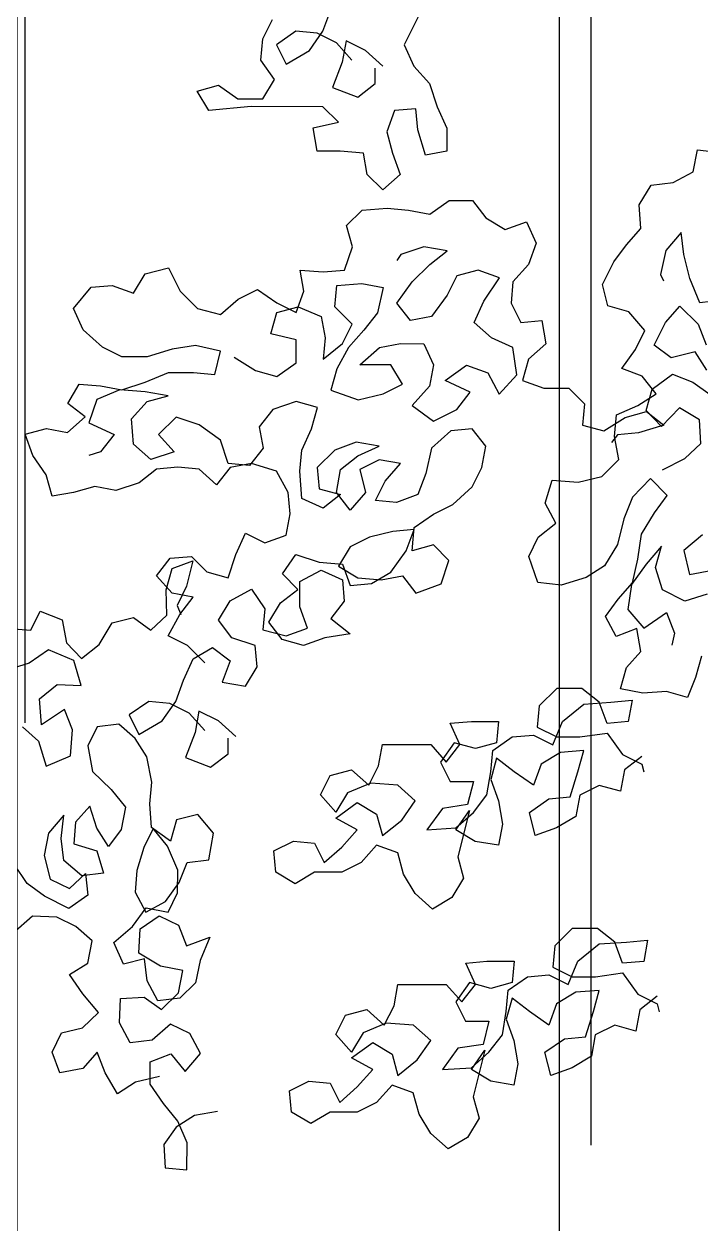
# Model space of a CAD drawing. Header units: millimetres. Extents: x -249630 to 95394, y -188036 to 109963.
# Drawn here: x -87515.3 to -87299.6, y 96300.8 to 96683.2 of the extents above; entities that cross this region are included whole.
import ezdxf

# ---------------------------------------------------------------- set-up
doc = ezdxf.new("R2010")
doc.units = ezdxf.units.MM
doc.layers.add('AHojas', color=86, linetype='Continuous')
doc.layers.add('Layer2', color=8, linetype='Continuous')

# ---------------------------------------------------------------- blocks, each defined once
blk = doc.blocks.new('Arbol_01')
at = {"layer": 'AHojas'}
for p, q in [((-0.60476, 1.8859), (-0.60063, 1.89722)), ((-0.5512, 1.89923), (-0.56152, 1.87865)), ((-0.63668, 1.88181), (-0.63152, 1.8921)), ((-0.61917, 1.88591), (-0.62947, 1.87871)), ((-0.60785, 1.88487), (-0.61917, 1.88591)), ((-0.61197, 1.87561), (-0.60476, 1.8859)), ((-0.59755, 1.87971), (-0.60785, 1.88487)), ((-0.63772, 1.87048), (-0.63668, 1.88181)), ((-0.62947, 1.87871), (-0.62434, 1.86841)), ((-0.58932, 1.87044), (-0.59755, 1.87971)), ((-0.5924, 1.88074), (-0.59447, 1.86941)), ((-0.58211, 1.87558), (-0.5924, 1.88074)), ((-0.56152, 1.87865), (-0.55638, 1.86732)), ((-0.62434, 1.86841), (-0.61197, 1.87561)), ((-0.57285, 1.86733), (-0.58211, 1.87558)), ((-0.63052, 1.86018), (-0.63772, 1.87048)), ((-0.59447, 1.86941), (-0.59963, 1.85603)), ((-0.57698, 1.85807), (-0.57697, 1.86631)), ((-0.55638, 1.86732), (-0.54815, 1.85804)), ((-0.63671, 1.84989), (-0.63052, 1.86018)), ((-0.58625, 1.85087), (-0.57698, 1.85807)), ((-0.54815, 1.85804), (-0.54404, 1.84568)), ((-0.67171, 1.85404), (-0.66038, 1.85712)), ((-0.66554, 1.84374), (-0.67171, 1.85404)), ((-0.66038, 1.85712), (-0.65009, 1.8499)), ((-0.59963, 1.85603), (-0.58625, 1.85087)), ((-0.64289, 1.84577), (-0.66554, 1.84374)), ((-0.65009, 1.8499), (-0.63671, 1.84989)), ((-0.60479, 1.84574), (-0.64289, 1.84577)), ((-0.59656, 1.8375), (-0.60479, 1.84574)), ((-0.54404, 1.84568), (-0.5389, 1.83435)), ((-0.5667, 1.84365), (-0.57082, 1.83232)), ((-0.55537, 1.84467), (-0.5667, 1.84365)), ((-0.55435, 1.83334), (-0.55537, 1.84467)), ((-0.60995, 1.83442), (-0.59656, 1.8375)), ((-0.6079, 1.82206), (-0.60995, 1.83442)), ((-0.55024, 1.81995), (-0.55435, 1.83334)), ((-0.5389, 1.83435), (-0.53891, 1.822)), ((-0.57082, 1.83232), (-0.56775, 1.82099)), ((-0.59555, 1.82205), (-0.6079, 1.82206)), ((-0.58319, 1.82101), (-0.59555, 1.82205)), ((-0.58114, 1.80968), (-0.58319, 1.82101)), ((-0.56775, 1.82099), (-0.56364, 1.80966)), ((-0.53891, 1.822), (-0.55024, 1.81995)), ((-0.40787, 1.81104), (-0.40555, 1.82287)), ((-0.40555, 1.82287), (-0.39319, 1.82142)), ((-0.57291, 1.80143), (-0.58114, 1.80968)), ((-0.56364, 1.80966), (-0.57291, 1.80143)), ((-0.41848, 1.80542), (-0.40787, 1.81104)), ((-0.43653, 1.79346), (-0.43014, 1.80404)), ((-0.43014, 1.80404), (-0.41848, 1.80542)), ((-0.54791, 1.78864), (-0.53761, 1.79583)), ((-0.53761, 1.79583), (-0.52525, 1.79582)), ((-0.52525, 1.79582), (-0.51805, 1.78655)), ((-0.59219, 1.7825), (-0.58395, 1.79073)), ((-0.58395, 1.79073), (-0.57056, 1.79175)), ((-0.57056, 1.79175), (-0.55924, 1.79071)), ((-0.55924, 1.79071), (-0.54791, 1.78864)), ((-0.43568, 1.78092), (-0.43653, 1.79346)), ((-0.58911, 1.77117), (-0.59219, 1.7825)), ((-0.51805, 1.78655), (-0.50776, 1.78036)), ((-0.50776, 1.78036), (-0.49643, 1.78447)), ((-0.49643, 1.78447), (-0.49129, 1.77314)), ((-0.4433, 1.77229), (-0.43568, 1.78092)), ((-0.41414, 1.77874), (-0.42229, 1.76923)), ((-0.41276, 1.76708), (-0.41414, 1.77874)), ((-0.59324, 1.75882), (-0.58911, 1.77117)), ((-0.55102, 1.77113), (-0.56338, 1.76703)), ((-0.53866, 1.76906), (-0.55102, 1.77113)), ((-0.54794, 1.76186), (-0.53866, 1.76906)), ((-0.49129, 1.77314), (-0.49542, 1.76182)), ((-0.45003, 1.76312), (-0.4433, 1.77229)), ((-0.42229, 1.76923), (-0.42515, 1.75652)), ((-0.56338, 1.76703), (-0.56544, 1.76394)), ((-0.45607, 1.75113), (-0.45003, 1.76312)), ((-0.40962, 1.75436), (-0.41276, 1.76708)), ((-0.70549, 1.74656), (-0.6993, 1.75685)), ((-0.6993, 1.75685), (-0.68694, 1.75993)), ((-0.68694, 1.75993), (-0.68078, 1.74757)), ((-0.61693, 1.75884), (-0.60457, 1.7578)), ((-0.61488, 1.74751), (-0.61693, 1.75884)), ((-0.60457, 1.7578), (-0.59324, 1.75882)), ((-0.55721, 1.75261), (-0.54794, 1.76186)), ((-0.5222, 1.75875), (-0.53353, 1.75567)), ((-0.51087, 1.75462), (-0.5222, 1.75875)), ((-0.49542, 1.76182), (-0.50367, 1.75256)), ((-0.42515, 1.75652), (-0.42357, 1.75316)), ((-0.73742, 1.73836), (-0.72814, 1.74967)), ((-0.72814, 1.74967), (-0.71681, 1.75069)), ((-0.71681, 1.75069), (-0.70549, 1.74656)), ((-0.59841, 1.73926), (-0.59737, 1.75058)), ((-0.59737, 1.75058), (-0.58398, 1.7516)), ((-0.58398, 1.7516), (-0.57266, 1.74953)), ((-0.57266, 1.74953), (-0.57576, 1.73615)), ((-0.56546, 1.74129), (-0.55721, 1.75261)), ((-0.53353, 1.75567), (-0.53868, 1.74538)), ((-0.51912, 1.74227), (-0.51087, 1.75462)), ((-0.50367, 1.75256), (-0.50471, 1.74123)), ((-0.45327, 1.73982), (-0.45607, 1.75113)), ((-0.40418, 1.74145), (-0.40962, 1.75436)), ((-0.68078, 1.74757), (-0.67152, 1.73829)), ((-0.65917, 1.73519), (-0.64989, 1.74342)), ((-0.64989, 1.74342), (-0.63959, 1.74856)), ((-0.63959, 1.74856), (-0.6293, 1.74135)), ((-0.61901, 1.73619), (-0.61488, 1.74751)), ((-0.53868, 1.74538), (-0.54693, 1.73406)), ((-0.73228, 1.72702), (-0.73742, 1.73836)), ((-0.67152, 1.73829), (-0.65917, 1.73519)), ((-0.6293, 1.74135), (-0.61901, 1.73619)), ((-0.6293, 1.7362), (-0.61798, 1.73928)), ((-0.61798, 1.73928), (-0.60562, 1.73412)), ((-0.58915, 1.72998), (-0.59841, 1.73926)), ((-0.55826, 1.73201), (-0.56546, 1.74129)), ((-0.52428, 1.73095), (-0.51912, 1.74227)), ((-0.50471, 1.74123), (-0.49957, 1.73093)), ((-0.44198, 1.73661), (-0.45327, 1.73982)), ((-0.42257, 1.73091), (-0.41495, 1.73954)), ((-0.41495, 1.73954), (-0.40509, 1.72998)), ((-0.39252, 1.74284), (-0.40418, 1.74145)), ((-0.6324, 1.72487), (-0.6293, 1.7362)), ((-0.60562, 1.73412), (-0.60357, 1.72279)), ((-0.57576, 1.73615), (-0.58298, 1.72689)), ((-0.54693, 1.73406), (-0.55826, 1.73201)), ((-0.51502, 1.72271), (-0.52428, 1.73095)), ((-0.49957, 1.73093), (-0.48824, 1.73195)), ((-0.48824, 1.73195), (-0.48619, 1.71959)), ((-0.43353, 1.7267), (-0.44198, 1.73661)), ((-0.42861, 1.71892), (-0.42257, 1.73091)), ((-0.72199, 1.71775), (-0.73228, 1.72702)), ((-0.61902, 1.72177), (-0.6324, 1.72487)), ((-0.59431, 1.71969), (-0.58915, 1.72998)), ((-0.58298, 1.72689), (-0.59122, 1.71763)), ((-0.4385, 1.71647), (-0.43353, 1.7267)), ((-0.40509, 1.72998), (-0.40088, 1.71902)), ((-0.7117, 1.71259), (-0.72199, 1.71775)), ((-0.67257, 1.71873), (-0.68492, 1.71668)), ((-0.65918, 1.71563), (-0.67257, 1.71873)), ((-0.61903, 1.70942), (-0.61902, 1.72177)), ((-0.60357, 1.72279), (-0.60461, 1.71146)), ((-0.60461, 1.71146), (-0.59431, 1.71969)), ((-0.59122, 1.71763), (-0.59741, 1.70631)), ((-0.58505, 1.70835), (-0.57475, 1.71761)), ((-0.57475, 1.71761), (-0.56342, 1.71966)), ((-0.56342, 1.71966), (-0.55106, 1.71965)), ((-0.55106, 1.71965), (-0.54593, 1.70832)), ((-0.5037, 1.71755), (-0.51502, 1.72271)), ((-0.50165, 1.70313), (-0.5037, 1.71755)), ((-0.48619, 1.71959), (-0.49547, 1.71136)), ((-0.41944, 1.71218), (-0.42861, 1.71892)), ((-0.69831, 1.71258), (-0.7117, 1.71259)), ((-0.68492, 1.71668), (-0.69831, 1.71258)), ((-0.66228, 1.70328), (-0.65918, 1.71563)), ((-0.65198, 1.71253), (-0.64066, 1.70532)), ((-0.49547, 1.71136), (-0.49857, 1.70004)), ((-0.44577, 1.70643), (-0.4385, 1.71647)), ((-0.40672, 1.71533), (-0.41944, 1.71218)), ((-0.40056, 1.7056), (-0.40672, 1.71533)), ((-0.64066, 1.70532), (-0.62934, 1.70222)), ((-0.62934, 1.70222), (-0.61903, 1.70942)), ((-0.59741, 1.70631), (-0.60051, 1.69498)), ((-0.56858, 1.70834), (-0.58505, 1.70835)), ((-0.56241, 1.69804), (-0.56858, 1.70834)), ((-0.54593, 1.70832), (-0.548, 1.69699)), ((-0.53976, 1.70008), (-0.52842, 1.7083)), ((-0.52842, 1.7083), (-0.5171, 1.70417)), ((-0.43501, 1.70233), (-0.44577, 1.70643)), ((-0.71172, 1.69508), (-0.69936, 1.69919)), ((-0.69936, 1.69919), (-0.687, 1.70433)), ((-0.687, 1.70433), (-0.67361, 1.70432)), ((-0.67361, 1.70432), (-0.66228, 1.70328)), ((-0.52638, 1.69389), (-0.53976, 1.70008)), ((-0.5171, 1.70417), (-0.51093, 1.69284)), ((-0.51093, 1.69284), (-0.50165, 1.70313)), ((-0.49857, 1.70004), (-0.48725, 1.69591)), ((-0.42744, 1.69296), (-0.43501, 1.70233)), ((-0.42955, 1.69543), (-0.41876, 1.70335)), ((-0.41876, 1.70335), (-0.408, 1.69926)), ((-0.408, 1.69926), (-0.39883, 1.69253)), ((-0.74055, 1.6879), (-0.73437, 1.69819)), ((-0.73437, 1.69819), (-0.72304, 1.69715)), ((-0.71275, 1.69509), (-0.72511, 1.68995)), ((-0.72304, 1.69715), (-0.71172, 1.69508)), ((-0.69936, 1.69404), (-0.71275, 1.69509)), ((-0.68701, 1.69197), (-0.69936, 1.69404)), ((-0.69834, 1.68889), (-0.68701, 1.69197)), ((-0.60051, 1.69498), (-0.5861, 1.68982)), ((-0.5861, 1.68982), (-0.57271, 1.6929)), ((-0.57271, 1.6929), (-0.56241, 1.69804)), ((-0.548, 1.69699), (-0.55727, 1.68671)), ((-0.53359, 1.68463), (-0.52638, 1.69389)), ((-0.48725, 1.69591), (-0.47386, 1.6959)), ((-0.47386, 1.6959), (-0.46563, 1.68765)), ((-0.43717, 1.6868), (-0.42744, 1.69296)), ((-0.43276, 1.68414), (-0.42955, 1.69543)), ((-0.73129, 1.68069), (-0.74055, 1.6879)), ((-0.72511, 1.68995), (-0.72924, 1.6776)), ((-0.70658, 1.67964), (-0.69834, 1.68889)), ((-0.61905, 1.68882), (-0.63141, 1.68471)), ((-0.60773, 1.68572), (-0.61905, 1.68882)), ((-0.61083, 1.6744), (-0.60773, 1.68572)), ((-0.55727, 1.68671), (-0.54595, 1.67846)), ((-0.46563, 1.68765), (-0.46667, 1.67633)), ((-0.44866, 1.68171), (-0.43717, 1.6868)), ((-0.74057, 1.67246), (-0.73129, 1.68069)), ((-0.70556, 1.66625), (-0.70658, 1.67964)), ((-0.6829, 1.68064), (-0.69217, 1.67138)), ((-0.67055, 1.67651), (-0.6829, 1.68064)), ((-0.63141, 1.68471), (-0.63863, 1.67545)), ((-0.54595, 1.67846), (-0.53359, 1.68463)), ((-0.45535, 1.67323), (-0.44401, 1.68042)), ((-0.44957, 1.67023), (-0.44866, 1.68171)), ((-0.44401, 1.68042), (-0.43268, 1.6835)), ((-0.42466, 1.67564), (-0.43276, 1.68414)), ((-0.43268, 1.6835), (-0.42342, 1.67629)), ((-0.4151, 1.68551), (-0.42466, 1.67564)), ((-0.40452, 1.67912), (-0.4151, 1.68551)), ((-0.76322, 1.67145), (-0.75189, 1.67453)), ((-0.75189, 1.67453), (-0.74057, 1.67246)), ((-0.72924, 1.6776), (-0.71586, 1.67141)), ((-0.65923, 1.66827), (-0.67055, 1.67651)), ((-0.63863, 1.67545), (-0.63658, 1.66413)), ((-0.61599, 1.66308), (-0.61083, 1.6744)), ((-0.53669, 1.6733), (-0.547, 1.66404)), ((-0.52536, 1.67432), (-0.53669, 1.6733)), ((-0.51816, 1.66505), (-0.52536, 1.67432)), ((-0.46667, 1.67633), (-0.45535, 1.67323)), ((-0.42342, 1.67629), (-0.43681, 1.67218)), ((-0.40367, 1.66658), (-0.40452, 1.67912)), ((-0.75911, 1.66012), (-0.76322, 1.67145)), ((-0.71586, 1.67141), (-0.72307, 1.66215)), ((-0.69217, 1.67138), (-0.68395, 1.66211)), ((-0.65512, 1.65591), (-0.65923, 1.66827)), ((-0.58715, 1.66717), (-0.59848, 1.66306)), ((-0.5748, 1.6651), (-0.58715, 1.66717)), ((-0.44814, 1.67116), (-0.45123, 1.66705)), ((-0.44731, 1.65804), (-0.44957, 1.67023)), ((-0.43681, 1.67218), (-0.44814, 1.67116)), ((-0.41217, 1.65848), (-0.40367, 1.66658)), ((-0.75192, 1.64982), (-0.75911, 1.66012)), ((-0.72307, 1.66215), (-0.72925, 1.66009)), ((-0.69631, 1.658), (-0.70556, 1.66625)), ((-0.68395, 1.66211), (-0.69631, 1.658)), ((-0.63658, 1.66413), (-0.64379, 1.65487)), ((-0.61703, 1.65175), (-0.61599, 1.66308)), ((-0.59848, 1.66306), (-0.60776, 1.6538)), ((-0.58613, 1.65996), (-0.5748, 1.6651)), ((-0.547, 1.66404), (-0.5501, 1.65066)), ((-0.52023, 1.65372), (-0.51816, 1.66505)), ((-0.68189, 1.65387), (-0.69322, 1.65285)), ((-0.67057, 1.65283), (-0.68189, 1.65387)), ((-0.65409, 1.65385), (-0.66131, 1.64458)), ((-0.64379, 1.65487), (-0.65512, 1.65591)), ((-0.64276, 1.65589), (-0.65409, 1.65385)), ((-0.62938, 1.65176), (-0.64276, 1.65589)), ((-0.60776, 1.6538), (-0.60674, 1.64248)), ((-0.5954, 1.65276), (-0.58613, 1.65996)), ((-0.5748, 1.65789), (-0.5851, 1.65275)), ((-0.56348, 1.65582), (-0.5748, 1.65789)), ((-0.57172, 1.64656), (-0.56348, 1.65582)), ((-0.52539, 1.64343), (-0.52023, 1.65372)), ((-0.45634, 1.64906), (-0.44731, 1.65804)), ((-0.42419, 1.65251), (-0.41217, 1.65848)), ((-0.74884, 1.63849), (-0.75192, 1.64982)), ((-0.69322, 1.65285), (-0.70249, 1.64565)), ((-0.66131, 1.64458), (-0.67057, 1.65283)), ((-0.62321, 1.64043), (-0.62938, 1.65176)), ((-0.61601, 1.63734), (-0.61703, 1.65175)), ((-0.59747, 1.64041), (-0.5954, 1.65276)), ((-0.5851, 1.65275), (-0.58203, 1.64039)), ((-0.5501, 1.65066), (-0.55423, 1.63934)), ((-0.46906, 1.64592), (-0.45634, 1.64906)), ((-0.43056, 1.64793), (-0.44013, 1.63807)), ((-0.42158, 1.6389), (-0.43056, 1.64793)), ((-0.72618, 1.64361), (-0.73751, 1.64054)), ((-0.71485, 1.64154), (-0.72618, 1.64361)), ((-0.70249, 1.64565), (-0.71485, 1.64154)), ((-0.60674, 1.64248), (-0.59541, 1.63938)), ((-0.57688, 1.63627), (-0.57172, 1.64656)), ((-0.5357, 1.63417), (-0.52539, 1.64343)), ((-0.48658, 1.63484), (-0.48284, 1.64701)), ((-0.48284, 1.64701), (-0.46906, 1.64592)), ((-0.73751, 1.64054), (-0.74884, 1.63849)), ((-0.62219, 1.6291), (-0.62321, 1.64043)), ((-0.60469, 1.63218), (-0.61601, 1.63734)), ((-0.59541, 1.63938), (-0.60469, 1.63218)), ((-0.59027, 1.63113), (-0.59747, 1.64041)), ((-0.58203, 1.64039), (-0.59027, 1.63113)), ((-0.56556, 1.63523), (-0.57688, 1.63627)), ((-0.55423, 1.63934), (-0.56556, 1.63523)), ((-0.48095, 1.62423), (-0.48658, 1.63484)), ((-0.44013, 1.63807), (-0.44475, 1.62643)), ((-0.42832, 1.62974), (-0.42158, 1.6389)), ((-0.62426, 1.61778), (-0.62219, 1.6291)), ((-0.5563, 1.62184), (-0.546, 1.62903)), ((-0.546, 1.62903), (-0.5357, 1.63417)), ((-0.43523, 1.61828), (-0.42832, 1.62974)), ((-0.55734, 1.60948), (-0.5563, 1.62184)), ((-0.49033, 1.61666), (-0.48095, 1.62423)), ((-0.44475, 1.62643), (-0.44814, 1.61284)), ((-0.65105, 1.60751), (-0.64589, 1.61883)), ((-0.64589, 1.61883), (-0.63559, 1.61367)), ((-0.63559, 1.61367), (-0.62426, 1.61778)), ((-0.57999, 1.61671), (-0.59029, 1.61157)), ((-0.56763, 1.61979), (-0.57999, 1.61671)), ((-0.5563, 1.62081), (-0.56763, 1.61979)), ((-0.56043, 1.60948), (-0.5563, 1.62081)), ((-0.49531, 1.60643), (-0.49033, 1.61666)), ((-0.43721, 1.60504), (-0.43523, 1.61828)), ((-0.40292, 1.61802), (-0.41283, 1.60957)), ((-0.59029, 1.61157), (-0.59648, 1.60128)), ((-0.56868, 1.59816), (-0.56043, 1.60948)), ((-0.54601, 1.61256), (-0.55734, 1.60948)), ((-0.53778, 1.60431), (-0.54601, 1.61256)), ((-0.44814, 1.61284), (-0.45506, 1.60138)), ((-0.42466, 1.61189), (-0.4328, 1.60238)), ((-0.42786, 1.6006), (-0.42466, 1.61189)), ((-0.41283, 1.60957), (-0.40969, 1.59684)), ((-0.69327, 1.59622), (-0.68606, 1.60548)), ((-0.68606, 1.60548), (-0.67473, 1.6065)), ((-0.68495, 1.59998), (-0.67399, 1.60419)), ((-0.67399, 1.60419), (-0.67738, 1.5906)), ((-0.67473, 1.6065), (-0.6665, 1.59825)), ((-0.65518, 1.59515), (-0.65105, 1.60751)), ((-0.62634, 1.59719), (-0.61913, 1.60748)), ((-0.61913, 1.60748), (-0.60677, 1.60335)), ((-0.60677, 1.60335), (-0.59442, 1.60231)), ((-0.54191, 1.59196), (-0.53778, 1.60431)), ((-0.4904, 1.59265), (-0.49531, 1.60643)), ((-0.44007, 1.59233), (-0.43721, 1.60504)), ((-0.68504, 1.58694), (-0.69327, 1.59622)), ((-0.68816, 1.58868), (-0.68495, 1.59998)), ((-0.6665, 1.59825), (-0.65518, 1.59515)), ((-0.61811, 1.58894), (-0.62634, 1.59719)), ((-0.61708, 1.59306), (-0.60575, 1.59923)), ((-0.60575, 1.59923), (-0.59443, 1.59407)), ((-0.59648, 1.60128), (-0.58619, 1.59509)), ((-0.59442, 1.60231), (-0.59031, 1.59098)), ((-0.57898, 1.592), (-0.56868, 1.59816)), ((-0.45506, 1.60138), (-0.46479, 1.59523)), ((-0.4328, 1.60238), (-0.4406, 1.59145)), ((-0.42419, 1.58876), (-0.42786, 1.6006)), ((-0.40969, 1.59684), (-0.3975, 1.59911)), ((-0.67738, 1.5906), (-0.68235, 1.58037)), ((-0.61709, 1.57967), (-0.61708, 1.59306)), ((-0.59443, 1.59407), (-0.59341, 1.58274)), ((-0.59031, 1.59098), (-0.57898, 1.592)), ((-0.58619, 1.59509), (-0.57383, 1.59405)), ((-0.57383, 1.59405), (-0.5625, 1.5961)), ((-0.5625, 1.5961), (-0.5553, 1.58683)), ((-0.5553, 1.58683), (-0.54191, 1.59196)), ((-0.47804, 1.5912), (-0.4904, 1.59265)), ((-0.46479, 1.59523), (-0.47804, 1.5912)), ((-0.44769, 1.5837), (-0.44007, 1.59233)), ((-0.4406, 1.59145), (-0.44258, 1.57821)), ((-0.68784, 1.57526), (-0.68816, 1.58868)), ((-0.67372, 1.58487), (-0.68504, 1.58694)), ((-0.68094, 1.57561), (-0.67372, 1.58487)), ((-0.65416, 1.5828), (-0.64282, 1.58896)), ((-0.64282, 1.58896), (-0.63563, 1.57866)), ((-0.62739, 1.58174), (-0.61811, 1.58894)), ((-0.45442, 1.57454), (-0.44769, 1.5837)), ((-0.4122, 1.58272), (-0.42419, 1.58876)), ((-0.40036, 1.5864), (-0.4122, 1.58272)), ((-0.76009, 1.56716), (-0.75511, 1.57739)), ((-0.75511, 1.57739), (-0.74347, 1.57276)), ((-0.68235, 1.58037), (-0.68042, 1.5756)), ((-0.66034, 1.57251), (-0.65416, 1.5828)), ((-0.63563, 1.57866), (-0.63667, 1.56734)), ((-0.63357, 1.57145), (-0.62739, 1.58174)), ((-0.61298, 1.56834), (-0.61709, 1.57967)), ((-0.59341, 1.58274), (-0.60062, 1.57348)), ((-0.44258, 1.57821), (-0.43413, 1.5683)), ((-0.74347, 1.57276), (-0.74121, 1.56057)), ((-0.72373, 1.55964), (-0.71681, 1.5711)), ((-0.71681, 1.5711), (-0.7055, 1.5739)), ((-0.7055, 1.5739), (-0.69634, 1.56716)), ((-0.69634, 1.56716), (-0.68784, 1.57526)), ((-0.68712, 1.56429), (-0.68094, 1.57561)), ((-0.65315, 1.56323), (-0.66034, 1.57251)), ((-0.62637, 1.56218), (-0.63357, 1.57145)), ((-0.60062, 1.57348), (-0.59033, 1.56523)), ((-0.4488, 1.56393), (-0.45442, 1.57454)), ((-0.43413, 1.5683), (-0.42193, 1.57657)), ((-0.42193, 1.57657), (-0.41772, 1.56561)), ((-0.77156, 1.56807), (-0.76009, 1.56716)), ((-0.67683, 1.55914), (-0.68712, 1.56429)), ((-0.63667, 1.56734), (-0.62431, 1.56424)), ((-0.62431, 1.56424), (-0.61298, 1.56834)), ((-0.59033, 1.56523), (-0.60372, 1.56319)), ((-0.43784, 1.56813), (-0.4488, 1.56393)), ((-0.43558, 1.55594), (-0.43784, 1.56813)), ((-0.41772, 1.56561), (-0.41915, 1.55925)), ((-0.74121, 1.56057), (-0.73311, 1.55208)), ((-0.73311, 1.55208), (-0.72373, 1.55964)), ((-0.66757, 1.54986), (-0.67683, 1.55914)), ((-0.67375, 1.55192), (-0.66345, 1.55809)), ((-0.66345, 1.55809), (-0.65419, 1.55088)), ((-0.64079, 1.5591), (-0.65315, 1.56323)), ((-0.63977, 1.54777), (-0.64079, 1.5591)), ((-0.61505, 1.55908), (-0.62637, 1.56218)), ((-0.60372, 1.56319), (-0.61505, 1.55908)), ((-0.75076, 1.55671), (-0.76102, 1.54968)), ((-0.73735, 1.55103), (-0.75076, 1.55671)), ((-0.67891, 1.5406), (-0.67375, 1.55192)), ((-0.44319, 1.54731), (-0.43558, 1.55594)), ((-0.40345, 1.55339), (-0.40665, 1.54209)), ((-0.76102, 1.54968), (-0.77286, 1.546)), ((-0.73332, 1.53777), (-0.73735, 1.55103)), ((-0.65419, 1.55088), (-0.65832, 1.53955)), ((-0.64596, 1.53748), (-0.63977, 1.54777)), ((-0.4464, 1.53602), (-0.44319, 1.54731)), ((-0.68304, 1.52928), (-0.67891, 1.5406)), ((-0.65832, 1.53955), (-0.64596, 1.53748)), ((-0.40665, 1.54209), (-0.41075, 1.53133)), ((-0.75559, 1.53077), (-0.74621, 1.53834)), ((-0.74621, 1.53834), (-0.73332, 1.53777)), ((-0.48039, 1.53614), (-0.48967, 1.52688)), ((-0.46701, 1.53613), (-0.48039, 1.53614)), ((-0.45775, 1.52891), (-0.46701, 1.53613)), ((-0.43458, 1.53369), (-0.4464, 1.53602)), ((-0.42204, 1.53454), (-0.43458, 1.53369)), ((-0.41075, 1.53133), (-0.42204, 1.53454)), ((-0.7544, 1.51681), (-0.75559, 1.53077)), ((-0.69745, 1.52929), (-0.70776, 1.5221)), ((-0.68613, 1.52825), (-0.69745, 1.52929)), ((-0.69025, 1.51899), (-0.68304, 1.52928)), ((-0.67584, 1.5231), (-0.68613, 1.52825)), ((-0.48967, 1.52688), (-0.49071, 1.51556)), ((-0.47732, 1.51863), (-0.46599, 1.52789)), ((-0.46599, 1.52789), (-0.45157, 1.52891)), ((-0.45364, 1.51758), (-0.45775, 1.52891)), ((-0.45157, 1.52891), (-0.44024, 1.52993)), ((-0.44024, 1.52993), (-0.44231, 1.5186)), ((-0.74219, 1.52508), (-0.7544, 1.51681)), ((-0.73798, 1.51412), (-0.74219, 1.52508)), ((-0.70776, 1.5221), (-0.70262, 1.51179)), ((-0.66761, 1.51382), (-0.67584, 1.5231)), ((-0.67069, 1.52412), (-0.67276, 1.5128)), ((-0.66039, 1.51896), (-0.67069, 1.52412)), ((-0.76464, 1.51578), (-0.75601, 1.50817)), ((-0.73908, 1.50035), (-0.73798, 1.51412)), ((-0.72491, 1.51585), (-0.72988, 1.50562)), ((-0.71325, 1.51723), (-0.72491, 1.51585)), ((-0.70462, 1.50962), (-0.71325, 1.51723)), ((-0.70262, 1.51179), (-0.69025, 1.51899)), ((-0.65113, 1.51072), (-0.66039, 1.51896)), ((-0.53704, 1.51766), (-0.52572, 1.51868)), ((-0.5319, 1.50633), (-0.53704, 1.51766)), ((-0.52572, 1.51868), (-0.5113, 1.51866)), ((-0.5113, 1.51866), (-0.51234, 1.50734)), ((-0.49071, 1.51556), (-0.48042, 1.5104)), ((-0.48248, 1.50628), (-0.47732, 1.51863)), ((-0.44231, 1.5186), (-0.45364, 1.51758)), ((-0.75601, 1.50817), (-0.75198, 1.49491)), ((-0.69846, 1.49989), (-0.70462, 1.50962)), ((-0.67276, 1.5128), (-0.67792, 1.49941)), ((-0.65526, 1.50145), (-0.65525, 1.50969)), ((-0.53499, 1.50736), (-0.54221, 1.49707)), ((-0.52367, 1.50426), (-0.53499, 1.50736)), ((-0.51234, 1.50734), (-0.52367, 1.50426)), ((-0.5144, 1.50322), (-0.5041, 1.51042)), ((-0.5041, 1.51042), (-0.49277, 1.51144)), ((-0.49277, 1.51144), (-0.48248, 1.50628)), ((-0.48042, 1.5104), (-0.46806, 1.51039)), ((-0.46806, 1.51039), (-0.45364, 1.51243)), ((-0.45364, 1.51243), (-0.44542, 1.5011)), ((-0.72988, 1.50562), (-0.72727, 1.49202)), ((-0.66453, 1.49425), (-0.65526, 1.50145)), ((-0.57516, 1.49504), (-0.57309, 1.50636)), ((-0.57309, 1.50636), (-0.54735, 1.50634)), ((-0.54735, 1.50634), (-0.53912, 1.49707)), ((-0.53912, 1.49707), (-0.5319, 1.50633)), ((-0.51544, 1.4919), (-0.5144, 1.50322)), ((-0.47837, 1.50216), (-0.48867, 1.49599)), ((-0.46601, 1.50318), (-0.47837, 1.50216)), ((-0.46911, 1.49185), (-0.46601, 1.50318)), ((-0.44542, 1.5011), (-0.43512, 1.49594)), ((-0.75198, 1.49491), (-0.73908, 1.50035)), ((-0.69585, 1.48628), (-0.69846, 1.49989)), ((-0.67792, 1.49941), (-0.66453, 1.49425)), ((-0.58032, 1.48475), (-0.57516, 1.49504)), ((-0.54221, 1.49707), (-0.53707, 1.48677)), ((-0.51235, 1.4991), (-0.51545, 1.48778)), ((-0.50309, 1.49188), (-0.51235, 1.4991)), ((-0.48867, 1.49599), (-0.4928, 1.48467)), ((-0.43512, 1.50006), (-0.44439, 1.49286)), ((-0.43512, 1.49594), (-0.4341, 1.49182)), ((-0.72727, 1.49202), (-0.7174, 1.48246)), ((-0.60607, 1.47962), (-0.60091, 1.48991)), ((-0.60091, 1.48991), (-0.58958, 1.49299)), ((-0.58958, 1.49299), (-0.58032, 1.48475)), ((-0.51751, 1.47954), (-0.51544, 1.4919)), ((-0.51545, 1.48778), (-0.51134, 1.47645)), ((-0.4928, 1.48467), (-0.50309, 1.49188)), ((-0.47324, 1.47847), (-0.46911, 1.49185)), ((-0.44439, 1.49286), (-0.44646, 1.48154)), ((-0.7174, 1.48246), (-0.70984, 1.47308)), ((-0.69676, 1.47481), (-0.69585, 1.48628)), ((-0.57929, 1.48578), (-0.59165, 1.48064)), ((-0.56487, 1.48473), (-0.57929, 1.48578)), ((-0.55561, 1.47649), (-0.56487, 1.48473)), ((-0.53707, 1.48677), (-0.52471, 1.48676)), ((-0.52471, 1.48676), (-0.52782, 1.4744)), ((-0.45779, 1.48464), (-0.46809, 1.4795)), ((-0.44646, 1.48154), (-0.45779, 1.48464)), ((-0.59784, 1.47035), (-0.60607, 1.47962)), ((-0.59165, 1.48064), (-0.59784, 1.47035)), ((-0.59784, 1.46726), (-0.58651, 1.47549)), ((-0.58651, 1.47549), (-0.57621, 1.4693)), ((-0.56283, 1.4662), (-0.55561, 1.47649)), ((-0.52473, 1.47028), (-0.51751, 1.47954)), ((-0.51134, 1.47645), (-0.50929, 1.46409)), ((-0.49487, 1.47025), (-0.48457, 1.47745)), ((-0.48457, 1.47745), (-0.47324, 1.47847)), ((-0.46809, 1.4795), (-0.47016, 1.46817)), ((-0.74252, 1.46875), (-0.75067, 1.45924)), ((-0.74396, 1.45639), (-0.74252, 1.46875)), ((-0.72873, 1.47366), (-0.73635, 1.46503)), ((-0.72505, 1.46182), (-0.72873, 1.47366)), ((-0.70984, 1.47308), (-0.71216, 1.46125)), ((-0.69591, 1.46227), (-0.69676, 1.47481)), ((-0.67135, 1.46909), (-0.68266, 1.46629)), ((-0.6629, 1.45918), (-0.67135, 1.46909)), ((-0.57621, 1.4693), (-0.57314, 1.45797)), ((-0.5412, 1.47236), (-0.54945, 1.46104)), ((-0.52782, 1.4744), (-0.5412, 1.47236)), ((-0.53401, 1.46102), (-0.52679, 1.47131)), ((-0.534, 1.46205), (-0.52473, 1.47028)), ((-0.52679, 1.47131), (-0.53299, 1.44661)), ((-0.49179, 1.45789), (-0.49487, 1.47025)), ((-0.73635, 1.46503), (-0.73726, 1.45355)), ((-0.68587, 1.455), (-0.69591, 1.46227)), ((-0.68266, 1.46629), (-0.68587, 1.455)), ((-0.58652, 1.46107), (-0.59784, 1.46726)), ((-0.57314, 1.45797), (-0.56283, 1.4662)), ((-0.50929, 1.46409), (-0.51136, 1.45276)), ((-0.47016, 1.46817), (-0.48046, 1.462)), ((-0.75067, 1.45924), (-0.75299, 1.44741)), ((-0.74258, 1.44473), (-0.74396, 1.45639)), ((-0.7189, 1.45209), (-0.72505, 1.46182)), ((-0.71216, 1.46125), (-0.7189, 1.45209)), ((-0.69503, 1.46174), (-0.7, 1.45151)), ((-0.68746, 1.45236), (-0.69503, 1.46174)), ((-0.66541, 1.44506), (-0.6629, 1.45918)), ((-0.59477, 1.45181), (-0.58652, 1.46107)), ((-0.54945, 1.46104), (-0.534, 1.46205)), ((-0.52371, 1.45484), (-0.53401, 1.46102)), ((-0.48046, 1.462), (-0.49179, 1.45789)), ((-0.73726, 1.45355), (-0.72509, 1.44981)), ((-0.72509, 1.44981), (-0.72141, 1.43797)), ((-0.7, 1.45151), (-0.70375, 1.43933)), ((-0.68203, 1.43945), (-0.68746, 1.45236)), ((-0.63081, 1.44978), (-0.6205, 1.45492)), ((-0.62979, 1.43846), (-0.63081, 1.44978)), ((-0.6205, 1.45492), (-0.60918, 1.45388)), ((-0.60918, 1.45388), (-0.60404, 1.44358)), ((-0.60404, 1.44358), (-0.59477, 1.45181)), ((-0.57623, 1.45282), (-0.58448, 1.44356)), ((-0.56491, 1.44869), (-0.57623, 1.45282)), ((-0.51136, 1.45276), (-0.52371, 1.45484)), ((-0.75299, 1.44741), (-0.74985, 1.43469)), ((-0.73307, 1.43659), (-0.74258, 1.44473)), ((-0.68116, 1.43291), (-0.67707, 1.44368)), ((-0.67707, 1.44368), (-0.66541, 1.44506)), ((-0.58448, 1.44356), (-0.59478, 1.43843)), ((-0.56183, 1.43737), (-0.56491, 1.44869)), ((-0.53299, 1.44661), (-0.52991, 1.43528)), ((-0.76204, 1.43243), (-0.76908, 1.44269)), ((-0.73962, 1.42972), (-0.73112, 1.43782)), ((-0.72141, 1.43797), (-0.73307, 1.43659)), ((-0.73112, 1.43782), (-0.72974, 1.42616)), ((-0.70375, 1.43933), (-0.70466, 1.42786)), ((-0.68206, 1.42744), (-0.68203, 1.43945)), ((-0.6195, 1.43227), (-0.62979, 1.43846)), ((-0.60919, 1.43844), (-0.6195, 1.43227)), ((-0.59478, 1.43843), (-0.60919, 1.43844)), ((-0.55566, 1.42706), (-0.56183, 1.43737)), ((-0.75287, 1.42569), (-0.76204, 1.43243)), ((-0.74985, 1.43469), (-0.73962, 1.42972)), ((-0.68843, 1.42287), (-0.68116, 1.43291)), ((-0.52991, 1.43528), (-0.5361, 1.42499)), ((-0.74, 1.41912), (-0.75287, 1.42569)), ((-0.72974, 1.42616), (-0.74, 1.41912)), ((-0.70466, 1.42786), (-0.69904, 1.41725)), ((-0.68703, 1.41721), (-0.68206, 1.42744)), ((-0.5464, 1.41882), (-0.55566, 1.42706)), ((-0.5361, 1.42499), (-0.5464, 1.41882)), ((-0.70612, 1.4095), (-0.69885, 1.41954)), ((-0.69904, 1.41725), (-0.68843, 1.42287)), ((-0.69885, 1.41954), (-0.68703, 1.41721)), ((-0.75926, 1.41511), (-0.7697, 1.40578)), ((-0.74637, 1.41455), (-0.75926, 1.41511)), ((-0.73614, 1.40958), (-0.74637, 1.41455)), ((-0.70206, 1.40825), (-0.6918, 1.41528)), ((-0.6918, 1.41528), (-0.68157, 1.41031)), ((-0.72751, 1.40196), (-0.73614, 1.40958)), ((-0.71603, 1.40105), (-0.70612, 1.4095)), ((-0.70263, 1.39536), (-0.70206, 1.40825)), ((-0.68157, 1.41031), (-0.67737, 1.39935)), ((-0.47217, 1.40853), (-0.48145, 1.39928)), ((-0.45878, 1.40852), (-0.47217, 1.40853)), ((-0.44952, 1.40131), (-0.45878, 1.40852)), ((-0.72984, 1.39013), (-0.72751, 1.40196)), ((-0.71094, 1.38955), (-0.71603, 1.40105)), ((-0.67737, 1.39935), (-0.66499, 1.40391)), ((-0.66499, 1.40391), (-0.67015, 1.39139)), ((-0.48145, 1.39928), (-0.48249, 1.38795)), ((-0.4691, 1.39103), (-0.45776, 1.40028)), ((-0.45776, 1.40028), (-0.44335, 1.4013)), ((-0.44542, 1.38997), (-0.44952, 1.40131)), ((-0.44335, 1.4013), (-0.43202, 1.40232)), ((-0.43202, 1.40232), (-0.43409, 1.39099)), ((-0.69963, 1.39235), (-0.71094, 1.38955)), ((-0.69117, 1.38844), (-0.70263, 1.39536)), ((-0.69825, 1.38069), (-0.69963, 1.39235)), ((-0.73957, 1.38398), (-0.72984, 1.39013)), ((-0.67934, 1.38611), (-0.69117, 1.38844)), ((-0.68167, 1.37429), (-0.67934, 1.38611)), ((-0.67015, 1.39139), (-0.67247, 1.37956)), ((-0.52882, 1.39005), (-0.51749, 1.39107)), ((-0.52368, 1.37872), (-0.52882, 1.39005)), ((-0.51749, 1.39107), (-0.50308, 1.39106)), ((-0.50308, 1.39106), (-0.50412, 1.37973)), ((-0.48249, 1.38795), (-0.47219, 1.38279)), ((-0.47426, 1.37867), (-0.4691, 1.39103)), ((-0.43409, 1.39099), (-0.44542, 1.38997)), ((-0.73253, 1.37372), (-0.73957, 1.38398)), ((-0.69263, 1.37008), (-0.69825, 1.38069)), ((-0.67247, 1.37956), (-0.68097, 1.37146)), ((-0.52677, 1.37975), (-0.53399, 1.36946)), ((-0.51545, 1.37665), (-0.52677, 1.37975)), ((-0.50412, 1.37973), (-0.51545, 1.37665)), ((-0.50618, 1.37562), (-0.49588, 1.38281)), ((-0.49588, 1.38281), (-0.48455, 1.38383)), ((-0.48455, 1.38383), (-0.47426, 1.37867)), ((-0.47219, 1.38279), (-0.45984, 1.38278)), ((-0.45984, 1.38278), (-0.44542, 1.38483)), ((-0.44542, 1.38483), (-0.43719, 1.37349)), ((-0.72408, 1.36381), (-0.73253, 1.37372)), ((-0.6907, 1.36531), (-0.68167, 1.37429)), ((-0.56694, 1.36743), (-0.56487, 1.37876)), ((-0.56487, 1.37876), (-0.53913, 1.37873)), ((-0.53913, 1.37873), (-0.5309, 1.36946)), ((-0.5309, 1.36946), (-0.52368, 1.37872)), ((-0.50722, 1.36429), (-0.50618, 1.37562)), ((-0.47014, 1.37455), (-0.48044, 1.36838)), ((-0.45779, 1.37557), (-0.47014, 1.37455)), ((-0.46088, 1.36425), (-0.45779, 1.37557)), ((-0.43719, 1.37349), (-0.4269, 1.36833)), ((-0.71297, 1.3583), (-0.71241, 1.37119)), ((-0.71241, 1.37119), (-0.69987, 1.37204)), ((-0.69987, 1.37204), (-0.6907, 1.36531)), ((-0.68097, 1.37146), (-0.69263, 1.37008)), ((-0.5721, 1.35714), (-0.56694, 1.36743)), ((-0.53399, 1.36946), (-0.52885, 1.35916)), ((-0.50412, 1.37149), (-0.50722, 1.36017)), ((-0.49486, 1.36428), (-0.50412, 1.37149)), ((-0.48044, 1.36838), (-0.48457, 1.35706)), ((-0.4269, 1.37245), (-0.43617, 1.36525)), ((-0.4269, 1.36833), (-0.42588, 1.36422)), ((-0.73258, 1.35571), (-0.72408, 1.36381)), ((-0.59784, 1.35202), (-0.59269, 1.36231)), ((-0.59269, 1.36231), (-0.58136, 1.36539)), ((-0.58136, 1.36539), (-0.5721, 1.35714)), ((-0.50929, 1.35194), (-0.50722, 1.36429)), ((-0.50722, 1.36017), (-0.50312, 1.34884)), ((-0.48457, 1.35706), (-0.49486, 1.36428)), ((-0.46502, 1.35087), (-0.46088, 1.36425)), ((-0.43617, 1.36525), (-0.43824, 1.35393)), ((-0.74389, 1.35291), (-0.73258, 1.35571)), ((-0.70735, 1.34769), (-0.71297, 1.3583)), ((-0.68578, 1.35752), (-0.69569, 1.34907)), ((-0.67555, 1.35255), (-0.68578, 1.35752)), ((-0.57107, 1.35817), (-0.58343, 1.35303)), ((-0.55665, 1.35713), (-0.57107, 1.35817)), ((-0.54739, 1.34888), (-0.55665, 1.35713)), ((-0.52885, 1.35916), (-0.51649, 1.35915)), ((-0.51649, 1.35915), (-0.51959, 1.3468)), ((-0.44956, 1.35703), (-0.45987, 1.35189)), ((-0.43824, 1.35393), (-0.44956, 1.35703)), ((-0.74886, 1.34268), (-0.74389, 1.35291)), ((-0.69569, 1.34907), (-0.70735, 1.34769)), ((-0.66993, 1.34194), (-0.67555, 1.35255)), ((-0.58961, 1.34274), (-0.59784, 1.35202)), ((-0.58962, 1.33965), (-0.57828, 1.34788)), ((-0.58343, 1.35303), (-0.58961, 1.34274)), ((-0.57828, 1.34788), (-0.56799, 1.34169)), ((-0.55461, 1.33859), (-0.54739, 1.34888)), ((-0.51651, 1.34267), (-0.50929, 1.35194)), ((-0.50312, 1.34884), (-0.50107, 1.33648)), ((-0.48665, 1.34265), (-0.47634, 1.34985)), ((-0.47634, 1.34985), (-0.46502, 1.35087)), ((-0.45987, 1.35189), (-0.46194, 1.34057)), ((-0.74465, 1.33172), (-0.74886, 1.34268)), ((-0.72484, 1.34262), (-0.73246, 1.33399)), ((-0.72064, 1.33166), (-0.72484, 1.34262)), ((-0.6966, 1.3376), (-0.68564, 1.34181)), ((-0.68564, 1.34181), (-0.67808, 1.33243)), ((-0.67808, 1.33243), (-0.66993, 1.34194)), ((-0.56799, 1.34169), (-0.56491, 1.33036)), ((-0.53298, 1.34475), (-0.54123, 1.33343)), ((-0.51959, 1.3468), (-0.53298, 1.34475)), ((-0.52578, 1.33342), (-0.51857, 1.34371)), ((-0.52578, 1.33445), (-0.51651, 1.34267)), ((-0.51857, 1.34371), (-0.52477, 1.319)), ((-0.48357, 1.33029), (-0.48665, 1.34265)), ((-0.69664, 1.32559), (-0.6966, 1.3376)), ((-0.5783, 1.33346), (-0.58962, 1.33965)), ((-0.56491, 1.33036), (-0.55461, 1.33859)), ((-0.54123, 1.33343), (-0.52578, 1.33445)), ((-0.50107, 1.33648), (-0.50314, 1.32516)), ((-0.47224, 1.3344), (-0.48357, 1.33029)), ((-0.46194, 1.34057), (-0.47224, 1.3344)), ((-0.73246, 1.33399), (-0.74465, 1.33172)), ((-0.71413, 1.32052), (-0.72064, 1.33166)), ((-0.69168, 1.32981), (-0.7044, 1.32667)), ((-0.58654, 1.3242), (-0.5783, 1.33346)), ((-0.51549, 1.32723), (-0.52578, 1.33342)), ((-0.7044, 1.32667), (-0.71413, 1.32052)), ((-0.6896, 1.31533), (-0.69664, 1.32559)), ((-0.62258, 1.32218), (-0.61228, 1.32732)), ((-0.62156, 1.31085), (-0.62258, 1.32218)), ((-0.61228, 1.32732), (-0.60096, 1.32628)), ((-0.60096, 1.32628), (-0.59582, 1.31598)), ((-0.59582, 1.31598), (-0.58654, 1.3242)), ((-0.56801, 1.32522), (-0.57625, 1.31596)), ((-0.55668, 1.32109), (-0.56801, 1.32522)), ((-0.50314, 1.32516), (-0.51549, 1.32723)), ((-0.68203, 1.30595), (-0.6896, 1.31533)), ((-0.57625, 1.31596), (-0.58655, 1.31082)), ((-0.55361, 1.30976), (-0.55668, 1.32109)), ((-0.52477, 1.319), (-0.52169, 1.30767)), ((-0.67302, 1.30893), (-0.68275, 1.30277)), ((-0.66083, 1.31119), (-0.67302, 1.30893)), ((-0.61127, 1.30466), (-0.62156, 1.31085)), ((-0.60097, 1.31083), (-0.61127, 1.30466)), ((-0.58655, 1.31082), (-0.60097, 1.31083)), ((-0.54744, 1.29946), (-0.55361, 1.30976)), ((-0.68275, 1.30277), (-0.68948, 1.29361)), ((-0.67694, 1.29446), (-0.68203, 1.30595)), ((-0.52169, 1.30767), (-0.52787, 1.29738)), ((-0.53818, 1.29121), (-0.54744, 1.29946)), ((-0.52787, 1.29738), (-0.53818, 1.29121)), ((-0.68948, 1.29361), (-0.68863, 1.28107)), ((-0.67716, 1.28015), (-0.67694, 1.29446)), ((-0.68863, 1.28107), (-0.67716, 1.28015))]:
    blk.add_line(p, q, dxfattribs=at)

msp = doc.modelspace()

# ---------------------------------------------------------------- hatches: boundary and pattern name
at = {"layer": 'Layer2'}
h = msp.add_hatch(dxfattribs=at)
h.set_pattern_fill('AR-RROOF', color=256, scale=10, angle=90, style=0)
h.set_pattern_definition([(90, (-301386, -136737.4), (-254, 558.8), [3810, -508, 1270, -254]), (90, (-301513, -136399.6), (-337.82, -254), [762, -83.82, 1524, -190.5]), (90, (-301601.9, -136610.41), (-170.18, 1320.8), [2032, -355.6, 1016, -254])])
h.paths.add_polyline_path([(-86757.461, 98313.803), (-87719.961, 98313.803), (-87719.961, 95838.803), (-86757.461, 95838.803)])

# ---------------------------------------------------------------- block references
at = {"xscale": 598.9603255755416, "yscale": 598.9603255755416, "zscale": 598.9603255755416}
msp.add_blockref('Arbol_01', (-87057.866, 95551.303), dxfattribs=at)

doc.saveas('drawing.dxf')
